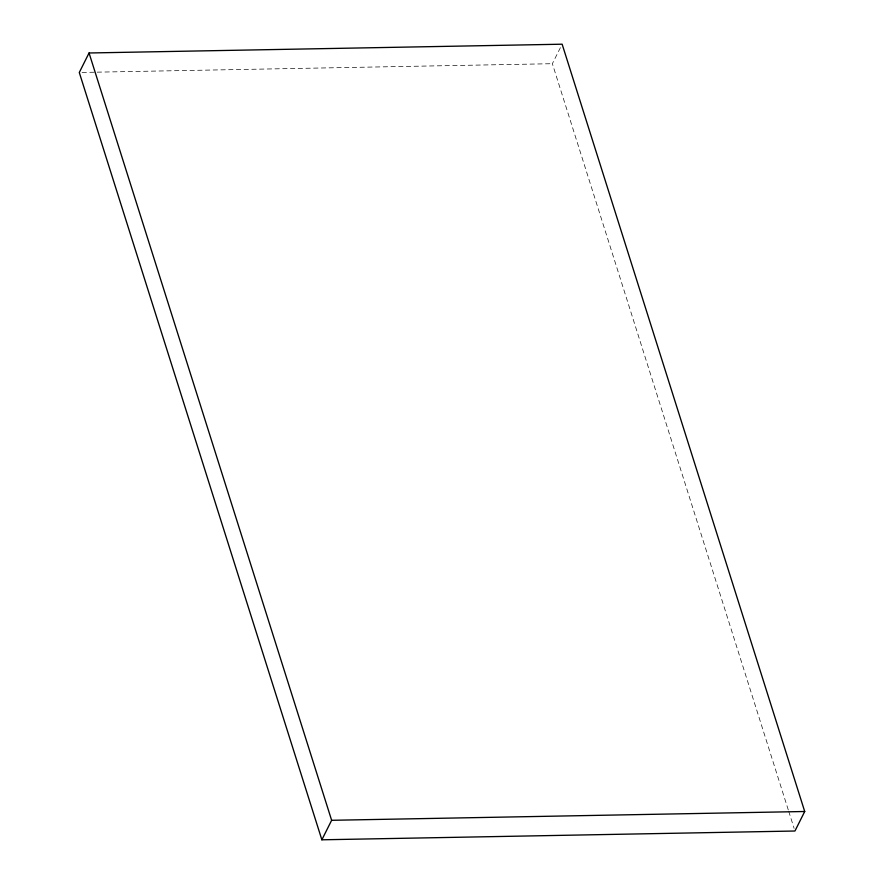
<?xml version="1.0" encoding="UTF-8"?>
<svg xmlns="http://www.w3.org/2000/svg" width="884" height="884" viewBox="0 0 884 884"><rect width="100%" height="100%" fill="white"/><g stroke="black" fill="none" stroke-linecap="round" stroke-linejoin="round"><path stroke-width="0.66" stroke-dasharray="4.42 3.31" d="M788.296 809.954L552.367 63.703L560.909 46.642M82.035 72.444L95.837 72.19M97.207 72.156L552.367 63.703M788.705 811.269L794.119 828.385"/><path stroke-width="1.33" d="M89.052 52.985L79.284 72.499L321.864 839.8L794.948 831.015L804.716 811.501L562.136 44.2L89.052 52.985L331.633 820.297L321.864 839.8M331.633 820.297L804.716 811.501"/></g></svg>
